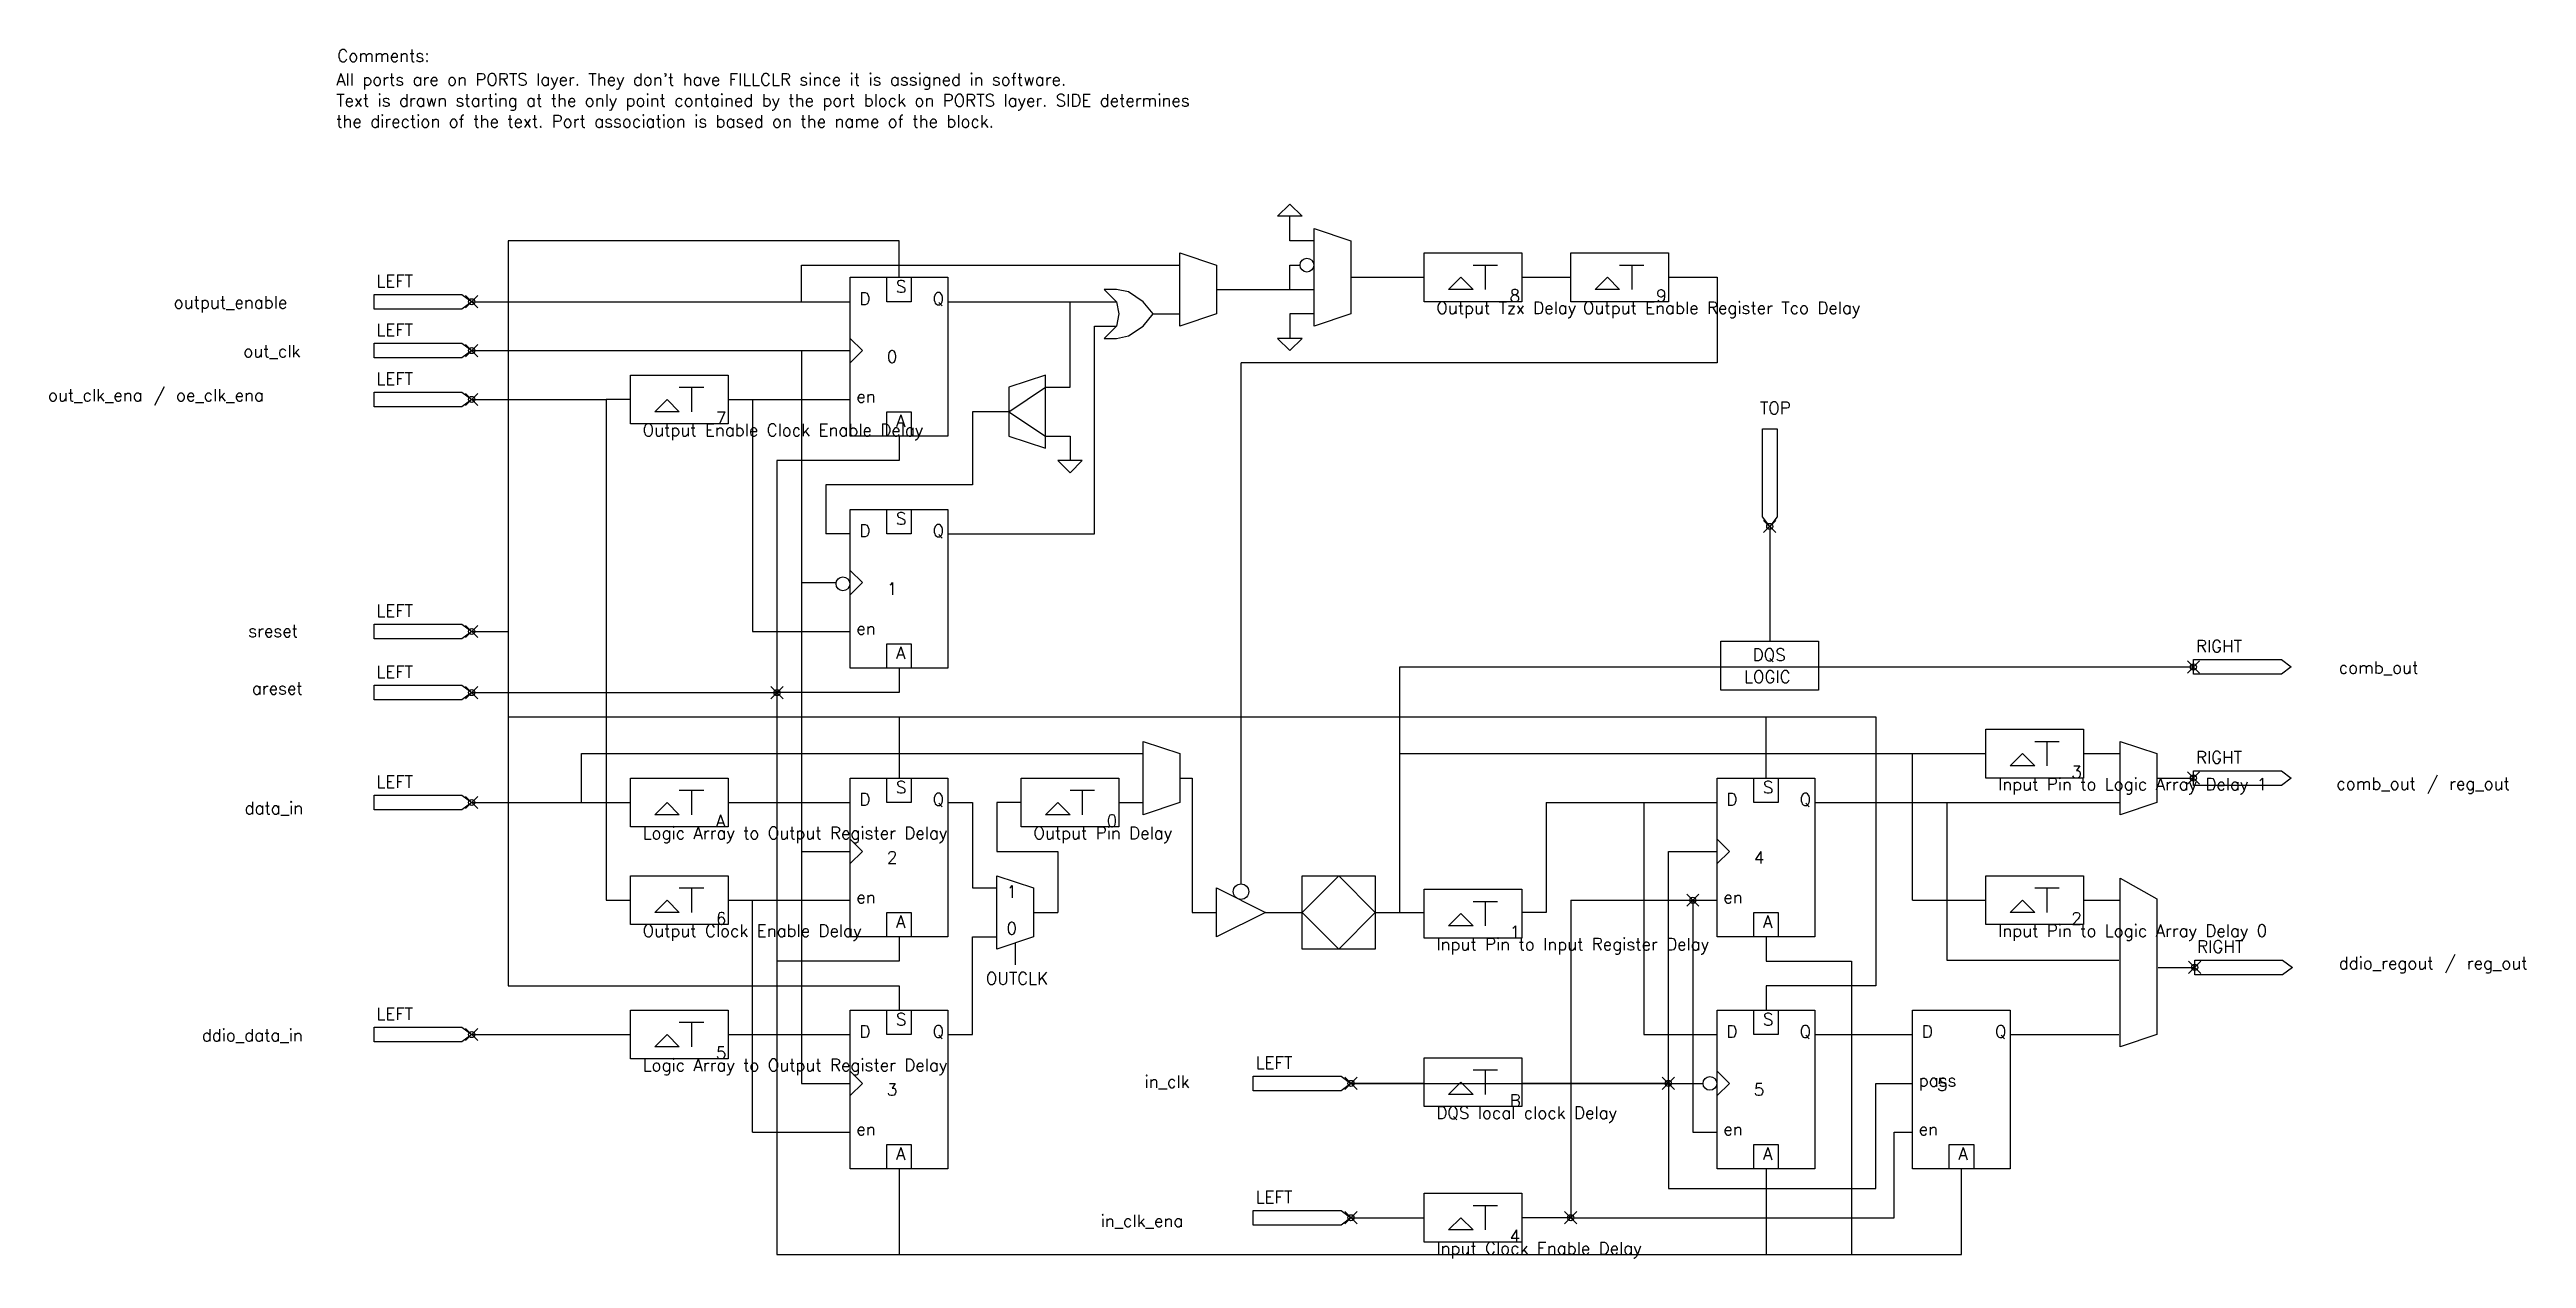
# Model space of a CAD drawing. Extents: x -249 to 1780, y -866 to 124.
import ezdxf

# ---------------------------------------------------------------- set-up
doc = ezdxf.new("R2010")
doc.units = 0
doc.header["$MEASUREMENT"] = 0
doc.header["$PDMODE"] = 35
doc.header["$PDSIZE"] = 5
for name, color, linetype in [('COMMENT', 254, 'CONTINUOUS'), ('DETAIL_HIGH', 101, 'CONTINUOUS'), ('DETAIL_MEDIUM', 182, 'CONTINUOUS'), ('PORTS', 188, 'CONTINUOUS')]:
    doc.layers.add(name, color=color, linetype=linetype)
doc.styles.add('SIMPLEX', font='simplex')
doc.styles.get("Standard").update_dxf_attribs({"font": 'txt.shx'})

# ---------------------------------------------------------------- blocks, each defined once
blk = doc.blocks.new('IO_YGR_REG_SYNC', base_point=(430, -40))
at = {"layer": 'DETAIL_MEDIUM', "linetype": 'CONTINUOUS'}
blk.add_lwpolyline([(430, -20), (450, -20), (450, -40), (430, -40)], close=True, dxfattribs=at)
at = {"layer": 'DETAIL_HIGH'}
blk.add_text('S', height=10, dxfattribs=at).set_placement((437.5, -32.5))
blk = doc.blocks.new('IO_YGR_REG_ASYNC', base_point=(430, -150))
at = {"layer": 'DETAIL_MEDIUM', "linetype": 'CONTINUOUS'}
blk.add_lwpolyline([(430, -130), (450, -130), (450, -150), (430, -150)], close=True, dxfattribs=at)
at = {"layer": 'DETAIL_HIGH'}
blk.add_text('A', height=10, dxfattribs=at).set_placement((437.5, -142.5))
blk = doc.blocks.new('IO_YGR_REGISTER', base_point=(400, -150))
at = {"layer": 'DETAIL_MEDIUM'}
for p, q in [((400, -70), (410, -80)), ((410, -80), (400, -90))]:
    blk.add_line(p, q, dxfattribs=at)
at = {"layer": 'DETAIL_MEDIUM', "linetype": 'CONTINUOUS'}
blk.add_lwpolyline([(400, -20), (480, -20), (480, -150), (400, -150)], close=True, dxfattribs=at)
for name, p in [('IO_YGR_REG_SYNC', (430, -40)), ('IO_YGR_REG_ASYNC', (430, -150))]:
    blk.add_blockref(name, p, dxfattribs=at)
at = {"layer": 'DETAIL_HIGH'}
for s, p in [('D', (407.5, -42.5)), ('Q', (467.5, -42.5)), ('en', (405, -122.5))]:
    blk.add_text(s, height=10, dxfattribs=at).set_placement(p)
at = {"layer": 'DETAIL_MEDIUM', "linetype": 'CONTINUOUS', "style": 'SIMPLEX'}
blk.add_attdef('index', (430, -90), '', height=10, dxfattribs=at)
blk = doc.blocks.new('IO_YGR_REG_1_EN', base_point=(320, -310))
at = {"layer": 'DETAIL_MEDIUM', "linetype": 'CONTINUOUS'}
for p, q in [((320, -120), (320, -310)), ((320, -310), (400, -310))]:
    blk.add_line(p, q, dxfattribs=at)
blk = doc.blocks.new('IO_YGR_REG_0_ACLR', base_point=(340, -360))
at = {"layer": 'DETAIL_MEDIUM', "linetype": 'CONTINUOUS'}
for p, q in [((440, -150), (440, -170)), ((440, -170), (340, -170)), ((340, -170), (340, -360))]:
    blk.add_line(p, q, dxfattribs=at)
blk = doc.blocks.new('IO_YGR_REG_1_ACLR', base_point=(340, -360))
at = {"layer": 'DETAIL_MEDIUM', "linetype": 'CONTINUOUS'}
for p, q in [((440, -340), (440, -360)), ((440, -360), (340, -360))]:
    blk.add_line(p, q, dxfattribs=at)
blk = doc.blocks.new('IO_YGR_REG_3_ON_ACLR', base_point=(340, -820))
at = {"layer": 'DETAIL_MEDIUM', "linetype": 'CONTINUOUS'}
for p, q in [((340, -580), (340, -820)), ((340, -820), (440, -820))]:
    blk.add_line(p, q, dxfattribs=at)
blk = doc.blocks.new('IO_YGR_REG_3_ACLR', base_point=(440, -820))
at = {"layer": 'DETAIL_MEDIUM', "linetype": 'CONTINUOUS'}
blk.add_line((440, -750), (440, -820), dxfattribs=at)
blk = doc.blocks.new('IO_YGR_REG_0_SCLR', base_point=(120, -310))
at = {"layer": 'DETAIL_MEDIUM', "linetype": 'CONTINUOUS'}
for p, q in [((440, 10), (120, 10)), ((120, 10), (120, -310)), ((440, -20), (440, 10))]:
    blk.add_line(p, q, dxfattribs=at)
blk = doc.blocks.new('IO_YGR_REG_2_SCLR', base_point=(440, -430))
at = {"layer": 'DETAIL_MEDIUM', "linetype": 'CONTINUOUS'}
blk.add_line((440, -380), (440, -430), dxfattribs=at)
blk = doc.blocks.new('IO_YGR_REG_3_SCLR', base_point=(120, -620))
at = {"layer": 'DETAIL_MEDIUM', "linetype": 'CONTINUOUS'}
for p, q in [((120, -380), (120, -600)), ((120, -600), (440, -600)), ((440, -600), (440, -620))]:
    blk.add_line(p, q, dxfattribs=at)
blk = doc.blocks.new('IO_YGR_REG_3_EN', base_point=(320, -720))
at = {"layer": 'DETAIL_MEDIUM', "linetype": 'CONTINUOUS'}
for q in [(320, -530), (400, -720)]:
    blk.add_line((320, -720), q, dxfattribs=at)
blk = doc.blocks.new('IO_YGR_DELAY_CHAIN', base_point=(890, -370))
at = {"layer": 'DETAIL_HIGH', "linetype": 'CONTINUOUS'}
for p, q in [((930, -330), (950, -330)), ((940, -330), (940, -350))]:
    blk.add_line(p, q, dxfattribs=at)
blk.add_lwpolyline([(910, -350), (920, -340), (930, -350), (910, -350)], dxfattribs=at)
at = {"layer": 'DETAIL_MEDIUM', "linetype": 'CONTINUOUS'}
blk.add_lwpolyline([(970, -360), (890, -360), (890, -320), (970, -320)], close=True, dxfattribs=at)
at = {"layer": 'DETAIL_MEDIUM', "linetype": 'CONTINUOUS', "style": 'SIMPLEX'}
for tag, p in [('name', (900, -370)), ('index', (960, -360))]:
    blk.add_attdef(tag, p, '', height=10, dxfattribs=at)
blk = doc.blocks.new('IO_YGR_REG_24_OR_5_SCLR')
at = {"layer": 'DETAIL_MEDIUM', "linetype": 'CONTINUOUS'}
blk.add_line((120, -430), (440, -430), dxfattribs=at)
blk = doc.blocks.new('IO_YGR_SCLR_WIRE2')
at = {"layer": 'DETAIL_MEDIUM', "linetype": 'CONTINUOUS'}
blk.add_line((120, -360), (120, -430), dxfattribs=at)
blk = doc.blocks.new('IO_YGR_SCLR')
at = {"layer": 'PORTS', "linetype": 'CONTINUOUS'}
blk.add_lwpolyline([(90, -360), (82, -366), (10, -366), (10, -354), (82, -354), (90, -360)], close=True, dxfattribs=at)
blk.add_point((90, -360), dxfattribs=at)
at = {"layer": 'PORTS', "linetype": 'CONTINUOUS', "style": 'SIMPLEX'}
blk.add_attdef('SIDE', (12, -348), '', height=10, dxfattribs=at)
blk = doc.blocks.new('IO_YGR_SCLR_WIRE1')
at = {"layer": 'DETAIL_MEDIUM', "linetype": 'CONTINUOUS'}
blk.add_line((90, -360), (120, -360), dxfattribs=at)
blk = doc.blocks.new('IO_YGR_REG_2_ACLR')
at = {"layer": 'DETAIL_MEDIUM', "linetype": 'CONTINUOUS'}
for p, q in [((440, -610), (440, -630)), ((440, -630), (340, -630))]:
    blk.add_line(p, q, dxfattribs=at)
blk = doc.blocks.new('IO_YGR_ACLR_WIRE2')
at = {"layer": 'DETAIL_MEDIUM', "linetype": 'CONTINUOUS'}
blk.add_line((340, -410), (340, -630), dxfattribs=at)
blk = doc.blocks.new('IO_YGR_ACLR')
at = {"layer": 'PORTS', "linetype": 'CONTINUOUS'}
blk.add_lwpolyline([(90, -410), (82, -416), (10, -416), (10, -404), (82, -404), (90, -410)], close=True, dxfattribs=at)
blk.add_point((90, -410), dxfattribs=at)
at = {"layer": 'PORTS', "linetype": 'CONTINUOUS', "style": 'SIMPLEX'}
blk.add_attdef('SIDE', (12, -398), '', height=10, dxfattribs=at)
blk = doc.blocks.new('IO_YGR_ACLR_WIRE1')
at = {"layer": 'DETAIL_MEDIUM', "linetype": 'CONTINUOUS'}
blk.add_line((90, -410), (340, -410), dxfattribs=at)
blk = doc.blocks.new('IO_YGR_OE')
at = {"layer": 'PORTS', "linetype": 'CONTINUOUS'}
blk.add_lwpolyline([(90, -90), (82, -96), (10, -96), (10, -84), (82, -84), (90, -90)], close=True, dxfattribs=at)
blk.add_point((90, -90), dxfattribs=at)
at = {"layer": 'PORTS', "linetype": 'CONTINUOUS', "style": 'SIMPLEX'}
blk.add_attdef('SIDE', (12, -78), '', height=10, dxfattribs=at)
blk = doc.blocks.new('IO_YGR_OE_WIRE1')
at = {"layer": 'DETAIL_MEDIUM', "linetype": 'CONTINUOUS'}
blk.add_line((90, -90), (360, -90), dxfattribs=at)
blk = doc.blocks.new('IO_YGR_OE_WIRE2')
at = {"layer": 'DETAIL_MEDIUM', "linetype": 'CONTINUOUS'}
blk.add_line((360, -90), (400, -90), dxfattribs=at)
blk = doc.blocks.new('IO_YGR_REG_2_USED_WIRE')
at = {"layer": 'DETAIL_MEDIUM', "linetype": 'CONTINUOUS'}
for p, q in [((480, -500), (500, -500)), ((500, -500), (500, -570)), ((500, -570), (520, -570))]:
    blk.add_line(p, q, dxfattribs=at)
blk = doc.blocks.new('IO_YGR_DIN_0_WIRE2')
at = {"layer": 'DETAIL_MEDIUM', "linetype": 'CONTINUOUS'}
for p, q in [((180, -500), (220, -500)), ((300, -500), (400, -500))]:
    blk.add_line(p, q, dxfattribs=at)
blk = doc.blocks.new('IO_YGR_DIN_0')
at = {"layer": 'PORTS', "linetype": 'CONTINUOUS'}
blk.add_lwpolyline([(90, -500), (82, -506), (10, -506), (10, -494), (82, -494), (90, -500)], close=True, dxfattribs=at)
blk.add_point((90, -500), dxfattribs=at)
at = {"layer": 'PORTS', "linetype": 'CONTINUOUS', "style": 'SIMPLEX'}
blk.add_attdef('SIDE', (12, -488), '', height=10, dxfattribs=at)
blk = doc.blocks.new('IO_YGR_DIN_0_WIRE1')
at = {"layer": 'DETAIL_MEDIUM', "linetype": 'CONTINUOUS'}
blk.add_line((90, -500), (180, -500), dxfattribs=at)
blk = doc.blocks.new('IO_YGR_DIN_1')
at = {"layer": 'PORTS', "linetype": 'CONTINUOUS'}
blk.add_lwpolyline([(90, -690), (82, -696), (10, -696), (10, -684), (82, -684), (90, -690)], close=True, dxfattribs=at)
blk.add_point((90, -690), dxfattribs=at)
at = {"layer": 'PORTS', "linetype": 'CONTINUOUS', "style": 'SIMPLEX'}
blk.add_attdef('SIDE', (12, -678), '', height=10, rotation=0, dxfattribs=at)
blk = doc.blocks.new('IO_YGR_DIN_1_WIRE2')
at = {"layer": 'DETAIL_MEDIUM', "linetype": 'CONTINUOUS'}
for p, q in [((500, -690), (500, -610)), ((500, -610), (520, -610)), ((480, -690), (500, -690))]:
    blk.add_line(p, q, dxfattribs=at)
blk = doc.blocks.new('IO_YGR_DIN_1_WIRE1')
at = {"layer": 'DETAIL_MEDIUM', "linetype": 'CONTINUOUS'}
for p, q in [((90, -690), (220, -690)), ((300, -690), (400, -690))]:
    blk.add_line(p, q, dxfattribs=at)
blk = doc.blocks.new('IO_YGR_CLKOUT')
at = {"layer": 'PORTS', "linetype": 'CONTINUOUS'}
blk.add_lwpolyline([(90, -130), (82, -136), (10, -136), (10, -124), (82, -124), (90, -130)], close=True, dxfattribs=at)
blk.add_point((90, -130), dxfattribs=at)
at = {"layer": 'PORTS', "linetype": 'CONTINUOUS', "style": 'SIMPLEX'}
blk.add_attdef('SIDE', (12, -118), '', height=10, dxfattribs=at)
blk = doc.blocks.new('IO_YGR_CLKOUT_WIRE1')
at = {"layer": 'DETAIL_MEDIUM', "linetype": 'CONTINUOUS'}
blk.add_line((91, -130), (360, -130), dxfattribs=at)
blk = doc.blocks.new('IO_YGR_CLKOUT_WIRE2')
at = {"layer": 'DETAIL_MEDIUM', "linetype": 'CONTINUOUS'}
blk.add_line((360, -130), (400, -130), dxfattribs=at)
blk = doc.blocks.new('IO_YGR_CLKOUT_WIRE3')
at = {"layer": 'DETAIL_MEDIUM', "linetype": 'CONTINUOUS'}
blk.add_line((360, -130), (360, -320), dxfattribs=at)
blk = doc.blocks.new('IO_YGR_CLKOUT_WIRE4')
at = {"layer": 'DETAIL_MEDIUM', "linetype": 'CONTINUOUS'}
blk.add_line((360, -320), (360, -540), dxfattribs=at)
blk = doc.blocks.new('IO_YGR_CEOUT')
at = {"layer": 'PORTS', "linetype": 'CONTINUOUS'}
blk.add_lwpolyline([(90, -170), (82, -176), (10, -176), (10, -164), (82, -164), (90, -170)], close=True, dxfattribs=at)
blk.add_point((90, -170), dxfattribs=at)
at = {"layer": 'PORTS', "linetype": 'CONTINUOUS', "style": 'SIMPLEX'}
blk.add_attdef('SIDE', (12, -158), '', height=10, dxfattribs=at)
blk = doc.blocks.new('IO_YGR_REG_0_EN')
at = {"layer": 'DETAIL_MEDIUM', "linetype": 'CONTINUOUS'}
blk.add_line((320, -170), (400, -170), dxfattribs=at)
blk = doc.blocks.new('IO_YGR_REG_2_EN')
at = {"layer": 'DETAIL_MEDIUM', "linetype": 'CONTINUOUS'}
blk.add_line((320, -580), (400, -580), dxfattribs=at)
blk = doc.blocks.new('IO_YGR_CEOUT_WIRE1')
at = {"layer": 'DETAIL_MEDIUM', "linetype": 'CONTINUOUS'}
blk.add_line((90, -170), (200, -170), dxfattribs=at)
blk = doc.blocks.new('IO_YGR_CEOUT_WIRE2')
at = {"layer": 'DETAIL_MEDIUM', "linetype": 'CONTINUOUS'}
for p, q in [((220, -170), (200, -170)), ((300, -170), (320, -170))]:
    blk.add_line(p, q, dxfattribs=at)
blk = doc.blocks.new('IO_YGR_CEOUT_WIRE3')
at = {"layer": 'DETAIL_MEDIUM', "linetype": 'CONTINUOUS'}
blk.add_line((200, -170), (200, -580), dxfattribs=at)
blk = doc.blocks.new('IO_YGR_CEOUT_WIRE4')
at = {"layer": 'DETAIL_MEDIUM', "linetype": 'CONTINUOUS'}
for p, q in [((200, -580), (220, -580)), ((300, -580), (320, -580))]:
    blk.add_line(p, q, dxfattribs=at)
blk = doc.blocks.new('IO_YGR_ACLR_POINT1')
at = {"layer": 'DETAIL_MEDIUM', "linetype": 'CONTINUOUS'}
blk.add_point((340, -410), dxfattribs=at)
blk = doc.blocks.new('IO_YGR_DDR_CLKOUT')
at = {"layer": 'DETAIL_MEDIUM', "linetype": 'CONTINUOUS'}
blk.add_line((370, -332), (398, -332), dxfattribs=at)
blk.add_circle((404, -333), 5.66, dxfattribs=at)
blk = doc.blocks.new('IO_YGR_DDR_CLKOUT2')
at = {"layer": 'DETAIL_MEDIUM', "linetype": 'CONTINUOUS'}
for p, q in [((367, -533), (367, -723)), ((367, -723), (407, -723))]:
    blk.add_line(p, q, dxfattribs=at)
blk = doc.blocks.new('IO_YGR_CLKOUT_WIRE5')
at = {"layer": 'DETAIL_MEDIUM', "linetype": 'CONTINUOUS'}
for p, q in [((367, -533), (407, -533)), ((542, -608), (542, -626))]:
    blk.add_line(p, q, dxfattribs=at)
at = {"layer": 'DETAIL_MEDIUM', "linetype": 'CONTINUOUS', "style": 'SIMPLEX'}
blk.add_text('OUTCLK', height=10, dxfattribs=at).set_placement((518, -642))
blk = doc.blocks.new('IO_YGR_REG_4_ACLR')
at = {"layer": 'DETAIL_MEDIUM', "linetype": 'CONTINUOUS'}
for p, q in [((440, -870), (1150, -870)), ((1150, -870), (1220, -870))]:
    blk.add_line(p, q, dxfattribs=at)
blk = doc.blocks.new('IO_YGR_REG_2_BYPASS', base_point=(180, -500))
at = {"layer": 'DETAIL_MEDIUM', "linetype": 'CONTINUOUS'}
for p, q in [((180, -460), (640, -460)), ((180, -500), (180, -460))]:
    blk.add_line(p, q, dxfattribs=at)
blk = doc.blocks.new('IO_YGR_REG_0_BYPASS', base_point=(360, -40))
at = {"layer": 'DETAIL_MEDIUM', "linetype": 'CONTINUOUS'}
for p, q in [((360, -40), (360, -10)), ((360, -10), (670, -10))]:
    blk.add_line(p, q, dxfattribs=at)
blk = doc.blocks.new('IO_YGR_CE_MUX', base_point=(670, -60))
at = {"layer": 'DETAIL_MEDIUM', "linetype": 'CONTINUOUS'}
blk.add_line((700, -30), (760, -30), dxfattribs=at)
at = {"layer": 'DETAIL_MEDIUM'}
blk.add_lwpolyline([(670, 0), (700, -10), (700, -50), (670, -60), (670, 0)], close=True, dxfattribs=at)
blk = doc.blocks.new('IO_YGR_CE_PATH_GND', base_point=(750, -80))
at = {"layer": 'DETAIL_MEDIUM', "linetype": 'CONTINUOUS'}
blk.add_lwpolyline([(780, -50), (760, -50), (760, -70), (750, -70), (760, -80), (770, -70), (760, -70)], dxfattribs=at)
blk = doc.blocks.new('IO_YGR_CE_PATH_NOT_INVERTED', base_point=(760, -30))
at = {"layer": 'DETAIL_MEDIUM', "linetype": 'CONTINUOUS'}
blk.add_line((760, -30), (780, -30), dxfattribs=at)
blk = doc.blocks.new('IO_YGR_DELAY_DATAIN0_OR_1_USED', base_point=(830, -590))
at = {"layer": 'DETAIL_MEDIUM', "linetype": 'CONTINUOUS'}
for p, q in [((850, -590), (850, -460)), ((850, -460), (1270, -460)), ((830, -590), (850, -590))]:
    blk.add_line(p, q, dxfattribs=at)
blk = doc.blocks.new('IO_YGR_DELAY_DATAIN0_USED')
at = {"layer": 'DETAIL_MEDIUM', "linetype": 'CONTINUOUS'}
for p, q in [((1270, -460), (1330, -460)), ((1410, -460), (1440, -460))]:
    blk.add_line(p, q, dxfattribs=at)
blk = doc.blocks.new('IO_YGR_DELAY_DATAIN1_USED')
at = {"layer": 'DETAIL_MEDIUM', "linetype": 'CONTINUOUS'}
for p, q in [((1270, -580), (1270, -460)), ((1270, -580), (1330, -580)), ((1410, -580), (1440, -580))]:
    blk.add_line(p, q, dxfattribs=at)
blk = doc.blocks.new('IO_YGR_REGOUT_TO_DATAIN_1')
at = {"layer": 'DETAIL_MEDIUM', "linetype": 'CONTINUOUS'}
for p, q in [((1298, -500), (1298, -629)), ((1298, -629), (1439, -629))]:
    blk.add_line(p, q, dxfattribs=at)
blk = doc.blocks.new('IO_YGR_REGOUT_TO_DATAIN_0')
at = {"layer": 'DETAIL_MEDIUM', "linetype": 'CONTINUOUS'}
blk.add_line((1298, -500), (1440, -500), dxfattribs=at)
blk = doc.blocks.new('IO_YGR_DATAIN_0_MUX')
at = {"layer": 'DETAIL_MEDIUM'}
blk.add_line((1470, -480), (1500, -480), dxfattribs=at)
blk.add_lwpolyline([(1440, -450), (1470, -460), (1470, -500), (1440, -510), (1440, -450)], close=True, dxfattribs=at)
blk = doc.blocks.new('IO_YGR_DATAIN_1')
at = {"layer": 'PORTS', "linetype": 'CONTINUOUS'}
blk.add_lwpolyline([(1581, -635), (1573, -641), (1501, -641), (1501, -629), (1573, -629), (1581, -635)], close=True, dxfattribs=at)
blk.add_point((1501, -635), dxfattribs=at)
at = {"layer": 'PORTS', "linetype": 'CONTINUOUS', "style": 'SIMPLEX'}
blk.add_attdef('SIDE', (1503, -623), '', height=10, rotation=0, dxfattribs=at)
blk = doc.blocks.new('IO_YGR_REG_4_CE_IN_WIRE2')
at = {"layer": 'DETAIL_MEDIUM', "linetype": 'CONTINUOUS'}
blk.add_line((1090, -580), (1109, -580), dxfattribs=at)
blk = doc.blocks.new('IO_YGR_REGOUT_4_USED')
at = {"layer": 'DETAIL_MEDIUM', "linetype": 'CONTINUOUS'}
blk.add_line((1190, -500), (1298, -500), dxfattribs=at)
blk = doc.blocks.new('IO_YGR_REGOUT_4_USED_WIRE1')
at = {"layer": 'DETAIL_MEDIUM', "linetype": 'CONTINUOUS'}
blk.add_line((1050, -500), (1110, -500), dxfattribs=at)
blk = doc.blocks.new('IO_YGR_REGOUT_4_USED_WIRE2')
at = {"layer": 'DETAIL_MEDIUM', "linetype": 'CONTINUOUS'}
for p, q in [((970, -500), (1050, -500)), ((970, -500), (970, -590)), ((831, -590), (870, -590)), ((970, -590), (950, -590))]:
    blk.add_line(p, q, dxfattribs=at)
blk = doc.blocks.new('IO_YGR_REG_4_SCLR')
at = {"layer": 'DETAIL_MEDIUM', "linetype": 'CONTINUOUS'}
blk.add_line((440, -430), (1150, -430), dxfattribs=at)
blk = doc.blocks.new('IO_YGR_REG_4_SCLR_WIRE')
at = {"layer": 'DETAIL_MEDIUM', "linetype": 'CONTINUOUS'}
blk.add_line((1150, -480), (1150, -430), dxfattribs=at)
blk = doc.blocks.new('IO_YGR_REG_0_USED_OR_GATE')
at = {"layer": 'DETAIL_MEDIUM'}
blk.add_lwpolyline([(648, -100), (640, -90), (628, -82), (618, -80), (608, -80), (618, -90), (620, -100), (618, -110), (608, -120), (618, -120), (628, -118), (640, -110), (648, -100)], close=True, dxfattribs=at)
blk = doc.blocks.new('IO_YGR_CE_PATH_USED')
at = {"layer": 'DETAIL_MEDIUM', "linetype": 'CONTINUOUS'}
for p, q in [((810, -70), (870, -70)), ((950, -70), (990, -70)), ((1070, -70), (1110, -70)), ((1110, -70), (1110, -140)), ((1110, -140), (720, -140)), ((720, -567), (720, -140))]:
    blk.add_line(p, q, dxfattribs=at)
blk = doc.blocks.new('IO_YGR_CE_PATH_USED_MUX')
at = {"layer": 'DETAIL_MEDIUM', "linetype": 'CONTINUOUS'}
blk.add_lwpolyline([(780, -30), (810, -40), (810, -100), (780, -110), (780, -30)], close=True, dxfattribs=at)
blk = doc.blocks.new('IO_YGR_BUFFER')
at = {"layer": 'DETAIL_MEDIUM', "linetype": 'CONTINUOUS'}
blk.add_line((740, -590), (770, -590), dxfattribs=at)
blk.add_lwpolyline([(700, -610), (700, -570), (740, -590), (700, -610)], close=True, dxfattribs=at)
blk.add_circle((720, -573), 6.32, dxfattribs=at)
blk = doc.blocks.new('IO_YGR_BUFFER_MUX')
at = {"layer": 'DETAIL_MEDIUM', "linetype": 'CONTINUOUS'}
for p, q in [((670, -480), (680, -480)), ((680, -480), (680, -590)), ((680, -590), (700, -590))]:
    blk.add_line(p, q, dxfattribs=at)
at = {"layer": 'DETAIL_MEDIUM'}
blk.add_lwpolyline([(640, -450), (670, -460), (670, -500), (640, -510), (640, -450)], close=True, dxfattribs=at)
blk = doc.blocks.new('IO_YGR_CE_PATH_VCC', base_point=(750, 10))
at = {"layer": 'DETAIL_MEDIUM', "linetype": 'CONTINUOUS'}
blk.add_lwpolyline([(780, 10), (760, 10), (760, 30), (750, 30), (760, 40), (770, 30), (760, 30)], dxfattribs=at)
blk = doc.blocks.new('IO_YGR_CE_PATH_INVERTED')
at = {"layer": 'DETAIL_MEDIUM', "linetype": 'CONTINUOUS'}
for p, q in [((770, -92), (770, -72)), ((770, -72), (778, -72))]:
    blk.add_line(p, q, dxfattribs=at)
blk.add_circle((784, -72), 5.66, dxfattribs=at)
blk = doc.blocks.new('IO_YGR_PAD')
at = {"layer": 'DETAIL_MEDIUM', "linetype": 'CONTINUOUS'}
blk.add_lwpolyline([(780, -572), (840, -572), (840, -632), (780, -632)], close=True, dxfattribs=at)
blk.add_lwpolyline([(780, -602), (810, -572), (840, -602), (810, -632), (780, -602)], dxfattribs=at)
blk = doc.blocks.new('IO_YGR_DATAIN_0')
at = {"layer": 'PORTS', "linetype": 'CONTINUOUS'}
blk.add_lwpolyline([(1590, -492), (1582, -498), (1510, -498), (1510, -486), (1582, -486), (1590, -492)], close=True, dxfattribs=at)
blk.add_point((1510, -492), dxfattribs=at)
at = {"layer": 'PORTS', "linetype": 'CONTINUOUS', "style": 'SIMPLEX'}
blk.add_attdef('SIDE', (1512, -480), '', height=10, rotation=0, dxfattribs=at)
blk = doc.blocks.new('IO_YGR_BYPASS_DELAY_CHAIN_WIRE')
at = {"layer": 'DETAIL_MEDIUM', "linetype": 'CONTINUOUS'}
for p, q in [((860, -602), (860, -401)), ((860, -401), (1510, -401)), ((840, -602), (860, -602))]:
    blk.add_line(p, q, dxfattribs=at)
blk = doc.blocks.new('IO_YGR_COMBOUT')
at = {"layer": 'PORTS', "linetype": 'CONTINUOUS'}
blk.add_lwpolyline([(1590, -401), (1582, -407), (1510, -407), (1510, -395), (1582, -395), (1590, -401)], close=True, dxfattribs=at)
blk.add_point((1510, -401), dxfattribs=at)
at = {"layer": 'PORTS', "linetype": 'CONTINUOUS', "style": 'SIMPLEX'}
blk.add_attdef('SIDE', (1512, -389), '', height=10, rotation=0, dxfattribs=at)
blk = doc.blocks.new('IO_YGR_REG_1_USED_SEL_GND')
at = {"layer": 'DETAIL_MEDIUM', "linetype": 'CONTINUOUS'}
blk.add_line((537, -173, -1), (567, -193), dxfattribs=at)
blk = doc.blocks.new('IO_YGR_REG_1_USED_SEL_OE')
at = {"layer": 'DETAIL_MEDIUM', "linetype": 'CONTINUOUS'}
blk.add_line((537, -173, -1), (567, -153), dxfattribs=at)
blk = doc.blocks.new('IO_YGR_REG_1_USED')
at = {"layer": 'DETAIL_MEDIUM', "linetype": 'CONTINUOUS'}
for p, q in [((587, -153), (587, -83)), ((607, -103), (625, -103)), ((607, -273), (607, -103)), ((567, -153), (587, -153)), ((507, -173), (507, -233)), ((387, -233), (387, -273)), ((507, -233), (387, -233)), ((407, -273), (387, -273)), ((487, -273), (607, -273))]:
    blk.add_line(p, q, dxfattribs=at)
at = {"layer": 'DETAIL_MEDIUM'}
blk.add_line((537, -173, -1), (507, -173, -1), dxfattribs=at)
blk.add_lwpolyline([(567, -143), (537, -153), (537, -193), (567, -203), (567, -143)], close=True, dxfattribs=at)
at = {"layer": 'DETAIL_MEDIUM', "linetype": 'CONTINUOUS'}
blk.add_lwpolyline([(567, -193), (587, -193), (587, -213), (577, -213), (587, -223), (597, -213), (587, -213)], dxfattribs=at)
for name in ['IO_YGR_REG_1_USED_SEL_OE', 'IO_YGR_REG_1_USED_SEL_GND']:
    blk.add_blockref(name, (0, 0), dxfattribs=at)
blk = doc.blocks.new('IO_YGR_REG_0_USED')
at = {"layer": 'DETAIL_MEDIUM', "linetype": 'CONTINUOUS'}
for p, q in [((487, -83), (625, -83)), ((655, -93), (677, -93))]:
    blk.add_line(p, q, dxfattribs=at)
blk = doc.blocks.new('IO_YGR_DQS_LOGIC')
at = {"layer": 'DETAIL_MEDIUM', "linetype": 'CONTINUOUS'}
for p, q in [((857, -583), (857, -382)), ((857, -382), (1120, -382)), ((1200, -382), (1507, -382)), ((837, -583), (857, -583))]:
    blk.add_line(p, q, dxfattribs=at)
blk.add_lwpolyline([(1200, -401), (1120, -401), (1120, -361), (1200, -361)], close=True, dxfattribs=at)
at = {"layer": 'DETAIL_MEDIUM', "linetype": 'CONTINUOUS', "style": 'SIMPLEX'}
for s, p in [('LOGIC', (1139, -395)), ('DQS', (1146, -377))]:
    blk.add_text(s, height=10, dxfattribs=at).set_placement(p)
blk = doc.blocks.new('IO_YGR_DELAY_CTRL_IN_PORT')
at = {"layer": 'PORTS', "linetype": 'CONTINUOUS'}
blk.add_lwpolyline([(1160, -267), (1154, -259), (1154, -187), (1166, -187), (1166, -259), (1160, -267)], close=True, dxfattribs=at)
blk.add_point((1160, -267), dxfattribs=at)
at = {"layer": 'PORTS', "linetype": 'CONTINUOUS', "style": 'SIMPLEX'}
blk.add_attdef('SIDE', (1152, -175), '', height=10, dxfattribs=at)
blk = doc.blocks.new('IO_YGR_DELAY_CTRL_IN_WIRE')
at = {"layer": 'DETAIL_MEDIUM', "linetype": 'CONTINUOUS'}
blk.add_line((1160, -268), (1160, -361), dxfattribs=at)
blk = doc.blocks.new('IO_YGR_REG_5_SCLR', base_point=(1150, -620))
at = {"layer": 'DETAIL_MEDIUM', "linetype": 'CONTINUOUS'}
for p, q in [((1150, -380), (1240, -380)), ((1240, -380), (1240, -600)), ((1240, -600), (1150, -600)), ((1150, -600), (1150, -620))]:
    blk.add_line(p, q, dxfattribs=at)
blk = doc.blocks.new('IO_YGR_REG_2_USED')
at = {"layer": 'DETAIL_MEDIUM', "linetype": 'CONTINUOUS'}
for p, q in [((547, -493), (527, -493)), ((527, -493), (527, -533)), ((627, -493), (647, -493)), ((527, -533), (577, -533)), ((577, -533), (577, -583)), ((557, -583), (577, -583))]:
    blk.add_line(p, q, dxfattribs=at)
at = {"layer": 'DETAIL_MEDIUM'}
blk.add_lwpolyline([(527, -553), (557, -563), (557, -603), (527, -613), (527, -553)], close=True, dxfattribs=at)
at = {"layer": 'DETAIL_MEDIUM', "linetype": 'CONTINUOUS', "style": 'SIMPLEX'}
for s, p in [('1', (535, -571)), ('0', (535, -601))]:
    blk.add_text(s, height=10, dxfattribs=at).set_placement(p)
blk = doc.blocks.new('IO_YGR_REGOUT_5_USED')
at = {"layer": 'DETAIL_MEDIUM', "linetype": 'CONTINUOUS'}
for p, q in [((1190, -690), (1270, -690)), ((1350, -690), (1439, -690))]:
    blk.add_line(p, q, dxfattribs=at)
blk = doc.blocks.new('IO_YGR_REGOUT_5_USED_WIRE')
at = {"layer": 'DETAIL_MEDIUM', "linetype": 'CONTINUOUS'}
for p, q in [((1050, -500), (1050, -690)), ((1050, -690), (1110, -690))]:
    blk.add_line(p, q, dxfattribs=at)
blk = doc.blocks.new('IO_YGR_DATAIN_1_MUX')
at = {"layer": 'DETAIL_MEDIUM'}
blk.add_line((1471, -635), (1501, -635), dxfattribs=at)
blk.add_lwpolyline([(1440, -562), (1470, -579), (1470, -690), (1440, -700), (1440, -562)], close=True, dxfattribs=at)
blk = doc.blocks.new('IO_YGR_REG_56_ACLR', base_point=(1150, -820))
at = {"layer": 'DETAIL_MEDIUM', "linetype": 'CONTINUOUS'}
for p, q in [((1150, -750), (1150, -820)), ((1310, -820), (1310, -750)), ((1220, -820), (1310, -820))]:
    blk.add_line(p, q, dxfattribs=at)
blk = doc.blocks.new('IO_YGR_CLK_IN_WIRE1')
at = {"layer": 'DETAIL_MEDIUM', "linetype": 'CONTINUOUS'}
blk.add_line((810, -710), (1070, -710), dxfattribs=at)
blk = doc.blocks.new('IO_YGR_REG_4_CE_IN')
at = {"layer": 'PORTS', "linetype": 'CONTINUOUS'}
blk.add_lwpolyline([(810, -840), (802, -846), (730, -846), (730, -834), (802, -834), (810, -840)], close=True, dxfattribs=at)
blk.add_point((810, -840), dxfattribs=at)
at = {"layer": 'PORTS', "linetype": 'CONTINUOUS', "style": 'SIMPLEX'}
blk.add_attdef('SIDE', (732, -828), '', height=10, rotation=0, dxfattribs=at)
blk = doc.blocks.new('IO_YGR_CLK_IN')
at = {"layer": 'PORTS', "linetype": 'CONTINUOUS'}
blk.add_lwpolyline([(820, -741), (812, -747), (740, -747), (740, -735), (812, -735), (820, -741)], close=True, dxfattribs=at)
blk.add_point((820, -741), dxfattribs=at)
at = {"layer": 'PORTS', "linetype": 'CONTINUOUS', "style": 'SIMPLEX'}
blk.add_attdef('SIDE', (742, -729), '', height=10, rotation=0, dxfattribs=at)
blk = doc.blocks.new('IO_YGR_DQS_CLK_PORT')
at = {"layer": 'PORTS', "linetype": 'CONTINUOUS'}
blk.add_lwpolyline([(820, -742), (812, -748), (740, -748), (740, -736), (812, -736), (820, -742)], close=True, dxfattribs=at)
blk.add_point((820, -742), dxfattribs=at)
at = {"layer": 'PORTS', "linetype": 'CONTINUOUS', "style": 'SIMPLEX'}
blk.add_attdef('SIDE', (742, -730), '', height=10, rotation=0, dxfattribs=at)
blk = doc.blocks.new('IO_YGR_DQS_CLK_WIRE')
at = {"layer": 'DETAIL_MEDIUM', "linetype": 'CONTINUOUS'}
for p, q in [((880, -742), (820, -742)), ((1080, -742), (960, -742))]:
    blk.add_line(p, q, dxfattribs=at)
blk = doc.blocks.new('IO_YGR_LATCH')
at = {"layer": 'DETAIL_MEDIUM', "linetype": 'CONTINUOUS'}
blk.add_lwpolyline([(1277, -663), (1357, -663), (1357, -793), (1277, -793)], close=True, dxfattribs=at)
blk.add_blockref('IO_YGR_REG_ASYNC', (1307, -793, -1), dxfattribs=at)
at = {"layer": 'DETAIL_HIGH'}
for s, p in [('D', (1284.5, -685.5, -1)), ('Q', (1344.5, -685.5, -1)), ('pass', (1282, -725.5, -1)), ('en', (1282, -765.5, -1))]:
    blk.add_text(s, height=10, dxfattribs=at).set_placement(p)
at = {"layer": 'DETAIL_MEDIUM', "linetype": 'CONTINUOUS', "style": 'SIMPLEX'}
blk.add_attdef('index', (1297, -729), '', height=10, dxfattribs=at)
blk = doc.blocks.new('IO_YGR_REG_5_CLK_IN')
at = {"layer": 'DETAIL_MEDIUM', "linetype": 'CONTINUOUS'}
for p, q in [((1077, -723), (1105, -723)), ((1077, -723), (1077, -809)), ((1247, -809), (1247, -723)), ((1247, -723), (1277, -723)), ((1077, -809), (1247, -809))]:
    blk.add_line(p, q, dxfattribs=at)
blk.add_circle((1111, -723), 5.66, dxfattribs=at)
blk.add_point((1077, -723), dxfattribs=at)
blk = doc.blocks.new('IO_YGR_REG_4_CE_IN_WIRE1')
at = {"layer": 'DETAIL_MEDIUM', "linetype": 'CONTINUOUS'}
for p, q in [((990, -580), (990, -840)), ((990, -580), (1090, -580)), ((810, -840), (870, -840)), ((990, -840), (950, -840))]:
    blk.add_line(p, q, dxfattribs=at)
blk = doc.blocks.new('IO_YGR_REG_4_ACLR_WIRE')
at = {"layer": 'DETAIL_MEDIUM', "linetype": 'CONTINUOUS'}
for p, q in [((1150, -610), (1150, -630)), ((1150, -630), (1220, -630)), ((1220, -630), (1220, -870))]:
    blk.add_line(p, q, dxfattribs=at)
blk = doc.blocks.new('IO_YGR_CLK_IN_WIRE2')
at = {"layer": 'DETAIL_MEDIUM', "linetype": 'CONTINUOUS'}
for p, q in [((1080, -552), (1120, -552)), ((1080, -742), (1080, -552))]:
    blk.add_line(p, q, dxfattribs=at)
blk = doc.blocks.new('IO_YGR_REG_5_CE_IN')
at = {"layer": 'DETAIL_MEDIUM', "linetype": 'CONTINUOUS'}
for p, q in [((1097, -573), (1097, -763)), ((1097, -763), (1117, -763)), ((1262, -833), (1262, -763)), ((1262, -763), (1277, -763)), ((997, -833), (1262, -833))]:
    blk.add_line(p, q, dxfattribs=at)
for p in [(1097, -573), (997, -833)]:
    blk.add_point(p, dxfattribs=at)
blk = doc.blocks.new('IO_YGR')
at = {"layer": 'DETAIL_MEDIUM'}
for p, q in [((1117, -713), (1127, -723)), ((1127, -723), (1117, -733))]:
    blk.add_line(p, q, dxfattribs=at)
at = {"layer": 'DETAIL_MEDIUM', "linetype": 'CONTINUOUS'}
for name, p in [('IO_YGR_CE_PATH_VCC', (757, -33)), ('IO_YGR_REG_0_SCLR', (127, -353)), ('IO_YGR_CE_PATH_USED_MUX', (7, 7)), ('IO_YGR_REG_0_BYPASS', (367, -83)), ('IO_YGR_CE_MUX', (677, -103)), ('IO_YGR_CE_PATH_INVERTED', (-3, 19)), ('IO_YGR_CE_PATH_USED', (7, 7)), ('IO_YGR_CE_PATH_NOT_INVERTED', (767, -73)), ('IO_YGR_OE_WIRE1', (7, 7)), ('IO_YGR_OE_WIRE2', (7, 7)), ('IO_YGR_REG_1_USED', (0, 0)), ('IO_YGR_REG_0_USED', (0, 0)), ('IO_YGR_CE_PATH_GND', (757, -123)), ('IO_YGR_CLKOUT_WIRE1', (7, 7)), ('IO_YGR_CLKOUT_WIRE2', (7, 7)), ('IO_YGR_CLKOUT_WIRE3', (7, 7)), ('IO_YGR_CEOUT_WIRE1', (7, 7)), ('IO_YGR_CEOUT_WIRE2', (7, 7)), ('IO_YGR_CEOUT_WIRE3', (7, 7)), ('IO_YGR_REG_1_EN', (327, -353)), ('IO_YGR_REG_0_EN', (7, 7)), ('IO_YGR_REG_0_ACLR', (347, -403)), ('IO_YGR_DELAY_CTRL_IN_WIRE', (0, 0)), ('IO_YGR_DDR_CLKOUT', (-3, 19)), ('IO_YGR_CLKOUT_WIRE4', (7, 7)), ('IO_YGR_SCLR_WIRE1', (7, 7)), ('IO_YGR_SCLR_WIRE2', (7, 7)), ('IO_YGR_DQS_LOGIC', (0, 0)), ('IO_YGR_REG_1_ACLR', (347, -403)), ('IO_YGR_BYPASS_DELAY_CHAIN_WIRE', (-3, 19)), ('IO_YGR_ACLR_WIRE1', (7, 7)), ('IO_YGR_ACLR_WIRE2', (7, 7)), ('IO_YGR_ACLR_POINT1', (7, 7)), ('IO_YGR_REG_3_SCLR', (127, -663)), ('IO_YGR_REG_24_OR_5_SCLR', (7, 7)), ('IO_YGR_REG_2_SCLR', (447, -473)), ('IO_YGR_REG_4_SCLR', (7, 7)), ('IO_YGR_REG_4_SCLR_WIRE', (7, 7)), ('IO_YGR_REG_5_SCLR', (1157, -663)), ('IO_YGR_BUFFER_MUX', (7, 7)), ('IO_YGR_REG_2_BYPASS', (187, -493)), ('IO_YGR_DELAY_DATAIN0_OR_1_USED', (837, -583)), ('IO_YGR_DELAY_DATAIN0_USED', (7, 7)), ('IO_YGR_DELAY_DATAIN1_USED', (7, 7)), ('IO_YGR_DIN_0_WIRE1', (7, 7)), ('IO_YGR_DIN_0_WIRE2', (7, 7)), ('IO_YGR_REG_2_USED_WIRE', (7, 7)), ('IO_YGR_REG_2_USED', (0, 0)), ('IO_YGR_REGOUT_4_USED_WIRE2', (7, 7)), ('IO_YGR_REGOUT_4_USED_WIRE1', (7, 7)), ('IO_YGR_REGOUT_5_USED_WIRE', (7, 7)), ('IO_YGR_REGOUT_4_USED', (7, 7)), ('IO_YGR_REGOUT_TO_DATAIN_1', (7, 7)), ('IO_YGR_REGOUT_TO_DATAIN_0', (7, 7)), ('IO_YGR_DDR_CLKOUT2', (0, 0)), ('IO_YGR_CLKOUT_WIRE5', (0, 0)), ('IO_YGR_CLK_IN_WIRE2', (-3, 19)), ('IO_YGR_BUFFER', (7, 7)), ('IO_YGR_PAD', (-3, 19)), ('IO_YGR_CEOUT_WIRE4', (7, 7)), ('IO_YGR_REG_3_EN', (327, -763)), ('IO_YGR_REG_2_EN', (7, 7)), ('IO_YGR_REG_4_CE_IN_WIRE1', (7, 7)), ('IO_YGR_REG_5_CE_IN', (0, 0)), ('IO_YGR_REG_4_CE_IN_WIRE2', (7, 7)), ('IO_YGR_REG_2_ACLR', (7, 7)), ('IO_YGR_DIN_1_WIRE2', (7, 7)), ('IO_YGR_REG_4_ACLR_WIRE', (7, 7)), ('IO_YGR_REG_3_ON_ACLR', (347, -863)), ('IO_YGR_DIN_1_WIRE1', (7, 7)), ('IO_YGR_REGOUT_5_USED', (7, 7)), ('IO_YGR_CLK_IN_WIRE1', (7, -13)), ('IO_YGR_DQS_CLK_WIRE', (-3, 19)), ('IO_YGR_REG_5_CLK_IN', (0, 0)), ('IO_YGR_REG_3_ACLR', (447, -863)), ('IO_YGR_REG_56_ACLR', (1157, -863)), ('IO_YGR_REG_4_ACLR', (7, 7))]:
    blk.add_blockref(name, p, dxfattribs=at)
for name, p, values in [('IO_YGR_DELAY_CHAIN', (877, -93), {'index': '8', 'name': 'Output Tzx Delay'}), ('IO_YGR_DELAY_CHAIN', (997, -93), {'index': '9', 'name': 'Output Enable Register Tco Delay'}), ('IO_YGR_REGISTER', (407, -193, -1), {'index': '0'}), ('IO_YGR_DELAY_CHAIN', (227, -193), {'index': '7', 'name': 'Output Enable Clock Enable Delay'}), ('IO_YGR_REGISTER', (407, -383, -1), {'index': '1'}), ('IO_YGR_DELAY_CHAIN', (1337, -483), {'index': '3', 'name': 'Input Pin to Logic Array Delay 1'}), ('IO_YGR_DELAY_CHAIN', (227, -523), {'index': 'A', 'name': 'Logic Array to Output Register Delay'}), ('IO_YGR_REGISTER', (407, -603, -1), {'index': '2'}), ('IO_YGR_DELAY_CHAIN', (547, -523), {'index': '0', 'name': 'Output Pin Delay'}), ('IO_YGR_REGISTER', (1117, -603, -1), {'index': '4'}), ('IO_YGR_DELAY_CHAIN', (227, -603), {'index': '6', 'name': 'Output Clock Enable Delay'}), ('IO_YGR_DELAY_CHAIN', (877, -614), {'index': '1', 'name': 'Input Pin to Input Register Delay'}), ('IO_YGR_DELAY_CHAIN', (1337, -603), {'index': '2', 'name': 'Input Pin to Logic Array Delay 0'}), ('IO_YGR_DELAY_CHAIN', (227, -713), {'index': '5', 'name': 'Logic Array to Output Register Delay'}), ('IO_YGR_REGISTER', (407, -793, -1), {'index': '3'}), ('IO_YGR_REGISTER', (1117, -793, -1), {'index': '5'}), ('IO_YGR_LATCH', (0, 0), {'index': '5'}), ('IO_YGR_DELAY_CHAIN', (877, -752), {'index': 'B', 'name': 'DQS local clock Delay'}), ('IO_YGR_DELAY_CHAIN', (877, -863), {'index': '4', 'name': 'Input Clock Enable Delay'})]:
    blk.add_blockref(name, p, dxfattribs=at).add_auto_attribs(values)
at = {"layer": 'DETAIL_MEDIUM'}
for name in ['IO_YGR_REG_0_USED_OR_GATE', 'IO_YGR_DATAIN_0_MUX', 'IO_YGR_DATAIN_1_MUX']:
    blk.add_blockref(name, (7, 7), dxfattribs=at)
at = {"layer": 'PORTS', "linetype": 'CONTINUOUS'}
for name, p, values in [('IO_YGR_OE', (7, 7), {'SIDE': 'LEFT'}), ('IO_YGR_CLKOUT', (7, 7), {'SIDE': 'LEFT'}), ('IO_YGR_CEOUT', (7, 7), {'SIDE': 'LEFT'}), ('IO_YGR_DELAY_CTRL_IN_PORT', (0, 0), {'SIDE': 'TOP'}), ('IO_YGR_SCLR', (7, 7), {'SIDE': 'LEFT'}), ('IO_YGR_COMBOUT', (-3, 19), {'SIDE': 'RIGHT'}), ('IO_YGR_ACLR', (7, 7), {'SIDE': 'LEFT'}), ('IO_YGR_DATAIN_0', (-3, 19), {'SIDE': 'RIGHT'}), ('IO_YGR_DIN_0', (7, 7), {'SIDE': 'LEFT'}), ('IO_YGR_DATAIN_1', (7, 7), {'SIDE': 'RIGHT'}), ('IO_YGR_DIN_1', (7, 7), {'SIDE': 'LEFT'}), ('IO_YGR_CLK_IN', (-3, 18), {'SIDE': 'LEFT'}), ('IO_YGR_DQS_CLK_PORT', (-3, 19), {'SIDE': 'LEFT'}), ('IO_YGR_REG_4_CE_IN', (7, 7), {'SIDE': 'LEFT'})]:
    blk.add_blockref(name, p, dxfattribs=at).add_auto_attribs(values)

msp = doc.modelspace()

# ---------------------------------------------------------------- block references
at = {"layer": 'DETAIL_MEDIUM', "linetype": 'CONTINUOUS'}
msp.add_blockref('IO_YGR', (0, 0), dxfattribs=at)

# ---------------------------------------------------------------- texts
at = {"layer": 'COMMENT'}
for s, p in [('Comments:', (-13, 113.5)), ('output_enable', (-147, -88.5)), ('out_clk', (-90, -128.5)), ('out_clk_ena / oe_clk_ena', (-250, -164.5)), ('sreset', (-86, -357.5)), ('comb_out', (1626, -387.5)), ('areset', (-83, -404.5)), ('comb_out / reg_out', (1624, -482.5)), ('data_in', (-89, -502.5)), ('ddio_regout / reg_out', (1626, -629.5)), ('ddio_data_in', (-124, -688.5)), ('in_clk', (648, -726.5)), ('in_clk_ena', (612, -840.5))]:
    msp.add_text(s, height=10, dxfattribs=at).set_placement(p)
at = {"layer": 'COMMENT', "linetype": 'CONTINUOUS', "style": 'SIMPLEX'}
for s, p in [("All ports are on PORTS layer. They don't have FILLCLR since it is assigned in software.", (-14, 94)), ('Text is drawn starting at the only point contained by the port block on PORTS layer. SIDE determines ', (-14, 76.857143)), ('the direction of the text. Port association is based on the name of the block.', (-14, 59.714286))]:
    msp.add_text(s, height=10, dxfattribs=at).set_placement(p)

doc.saveas('drawing.dxf')
